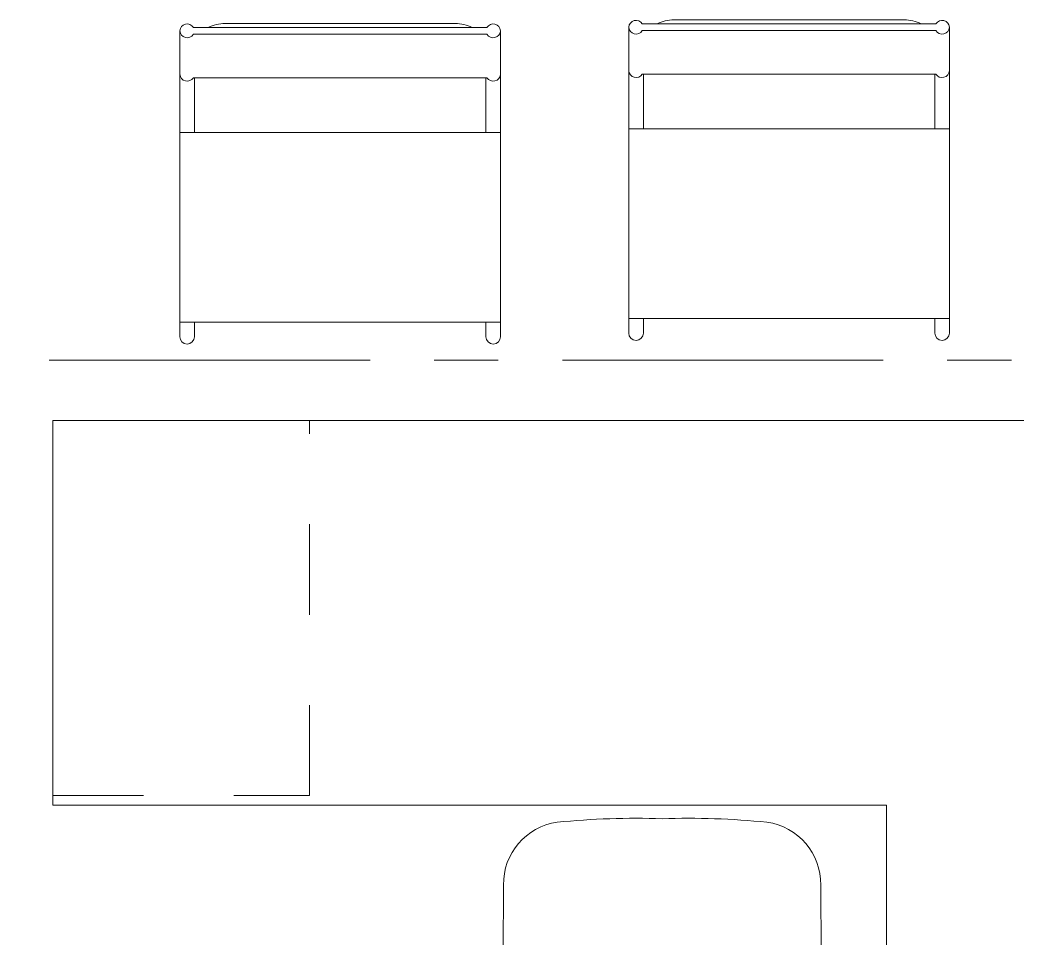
# Model space of a CAD drawing. Header units: inches. Extents: x -38 to 5698, y -33 to 92.
# Drawn here: x 102.193 to 103.747, y 9.1 to 10.532 of the extents above; entities that cross this region are included whole.
import ezdxf

# ---------------------------------------------------------------- set-up
doc = ezdxf.new("R2010")
doc.units = ezdxf.units.IN
doc.header["$MEASUREMENT"] = 0
doc.linetypes.add('Punto & Raya', pattern=[0.65, 0.5, -0.075, 0, -0.075])
doc.linetypes.add('Rayas', pattern=[0.282222, 0.141111, -0.141111])
doc.layers.add('02 _ ARQ _ ALB _ Mobiliario', color=7, linetype='Continuous')
doc.layers.add('Marcador - Secciones', color=251, linetype='Continuous')

msp = doc.modelspace()

# ---------------------------------------------------------------- linework, layer by layer
at = {"layer": '02 _ ARQ _ ALB _ Mobiliario', "color": 175, "linetype": 'Rayas', "lineweight": 13}
for p, q in [((102.6439, 9.3223), (102.6439, 9.9073)), ((102.2439, 9.3223), (102.6439, 9.3223))]:
    msp.add_line(p, q, dxfattribs=at)
at = {"layer": '02 _ ARQ _ ALB _ Mobiliario', "color": 175, "linetype": 'Continuous', "lineweight": 13}
for p, q in [((102.9468, 9.1825), (102.9462, 9.0753)), ((103.4411, 9.1825), (103.4416, 9.0753))]:
    msp.add_line(p, q, dxfattribs=at)
at = {"layer": '02 _ ARQ _ ALB _ Mobiliario', "color": 175, "linetype": 'Continuous', "lineweight": 13, "flags": 128}
for points in [[(102.4631, 10.5207, 0.726065), (102.4419, 10.5154, 0.726065), (102.4631, 10.51), (102.9207, 10.51, 0.726065), (102.9419, 10.5154, 0.726065), (102.9207, 10.5207)], [(102.4859, 10.5207), (102.8979, 10.5207, 0.111387), (102.8713, 10.5267), (102.5125, 10.5267, 0.111387)], [(103.163, 10.5264, 0.726065), (103.1418, 10.521, 0.726065), (103.163, 10.5157), (103.6206, 10.5157, 0.726065), (103.6418, 10.521, 0.726065), (103.6206, 10.5264)], [(103.1859, 10.5264), (103.5978, 10.5264, 0.111387), (103.5712, 10.5324), (103.2124, 10.5324, 0.111387)], [(102.4631, 10.51, -0.726065), (102.4419, 10.5154), (102.4419, 10.4476, 0.726065), (102.4631, 10.4422), (102.9207, 10.4422, 0.726065), (102.9419, 10.4476), (102.9419, 10.5154, -0.726065), (102.9207, 10.51)], [(103.163, 10.5157, -0.726065), (103.1418, 10.521), (103.1418, 10.4532, 0.726065), (103.163, 10.4479), (103.6206, 10.4479, 0.726065), (103.6418, 10.4532), (103.6418, 10.521, -0.726065), (103.6206, 10.5157)], [(102.4419, 10.4476), (102.4419, 10.3569), (102.4646, 10.3569), (102.4646, 10.4422), (102.4631, 10.4422, -0.726065)], [(102.9419, 10.4476, -0.726065), (102.9207, 10.4422), (102.9192, 10.4422), (102.9192, 10.3569), (102.9419, 10.3569)], [(103.1418, 10.4532), (103.1418, 10.3626), (103.1646, 10.3626), (103.1646, 10.4479), (103.163, 10.4479, -0.726065)], [(103.6418, 10.4532, -0.726065), (103.6206, 10.4479), (103.6191, 10.4479), (103.6191, 10.3626), (103.6418, 10.3626)], [(102.4646, 10.0607), (102.4419, 10.0607), (102.4419, 10.0381, 1), (102.4646, 10.0381)], [(102.9419, 10.0607), (102.9192, 10.0607), (102.9192, 10.0381, 1), (102.9419, 10.0381)], [(103.1646, 10.0664), (103.1418, 10.0664), (103.1418, 10.0438, 1), (103.1646, 10.0438)], [(103.6418, 10.0664), (103.6191, 10.0664), (103.6191, 10.0438, 1), (103.6418, 10.0438)]]:
    msp.add_lwpolyline(points, format="xyb", close=True, dxfattribs=at)
for points in [[(102.9419, 10.0607), (102.9419, 10.3569), (102.9192, 10.3569), (102.4646, 10.3569), (102.4419, 10.3569), (102.4419, 10.0607), (102.4646, 10.0607), (102.9192, 10.0607)], [(103.6418, 10.0664), (103.6418, 10.3626), (103.6191, 10.3626), (103.1646, 10.3626), (103.1418, 10.3626), (103.1418, 10.0664), (103.1646, 10.0664), (103.6191, 10.0664)], [(104.0439, 9.9073), (102.2439, 9.9073), (102.2439, 9.3073), (103.5439, 9.3073), (103.5439, 8.6073), (104.0439, 8.6073)]]:
    msp.add_lwpolyline(points, close=True, dxfattribs=at)
at = {"layer": '02 _ ARQ _ ALB _ Mobiliario', "color": 175, "linetype": 'Continuous', "lineweight": 13}
for centre, major_axis, start_param, end_param in [((103.1532, 8.0707), (0, 1.2162), 6.249596, 6.384595), ((103.2346, 8.0707), (0, 1.2162), 6.181776, 6.316775), ((103.0434, 9.1846), (0, 0.097), 0.134536, 1.592229), ((103.3444, 9.1846), (0, 0.097), 4.690957, 6.148649)]:
    msp.add_ellipse(centre, major_axis=major_axis, ratio=0.996858, start_param=start_param, end_param=end_param, dxfattribs=at)
at = {"layer": 'Marcador - Secciones', "color": 251, "linetype": 'Punto & Raya', "lineweight": 13}
msp.add_line((97.4384, 10.0018), (138.8506, 10.0018), dxfattribs=at)

doc.saveas('drawing.dxf')
